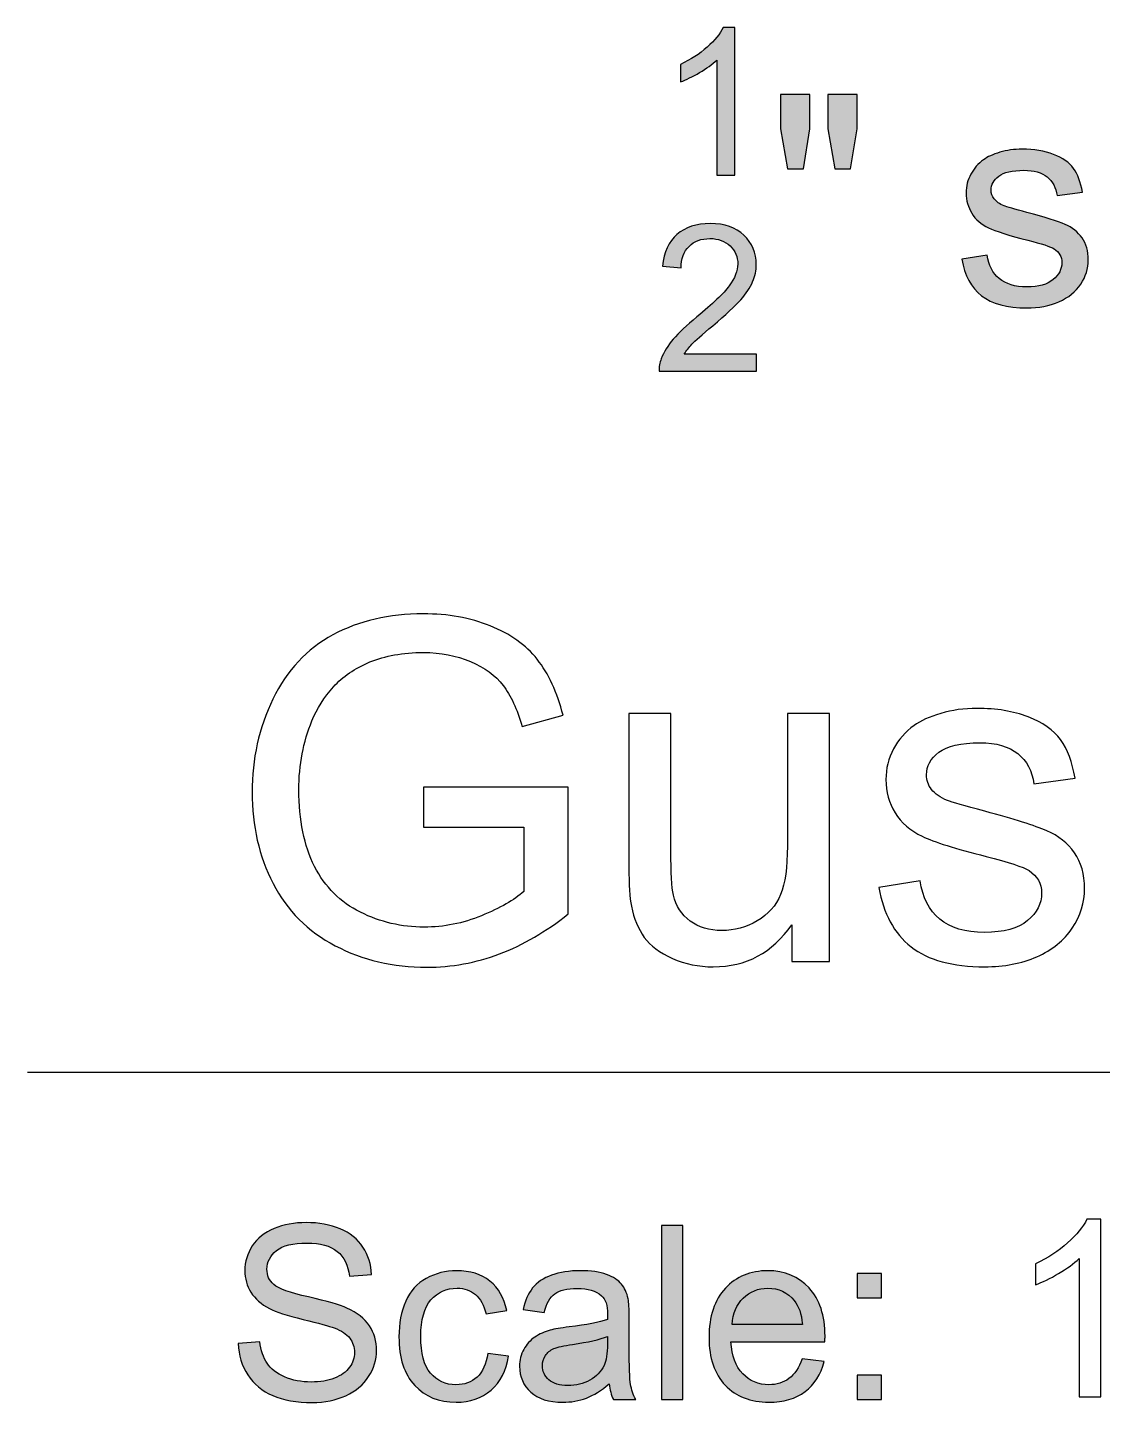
# Model space of a CAD drawing. Extents: x -3.7 to 85.1, y -41.7 to 15.
# Drawn here: x 1.69 to 7.83, y -3.09 to 4.77 of the extents above; entities that cross this region are included whole.
import ezdxf

# ---------------------------------------------------------------- set-up
doc = ezdxf.new("R2010")
doc.units = 0
doc.header["$MEASUREMENT"] = 0
doc.layers.add('LAYER_1', color=7, linetype='CONTINUOUS')

msp = doc.modelspace()

# ---------------------------------------------------------------- hatches: boundary and pattern name
at = {"layer": 'LAYER_1'}
h = msp.add_hatch(color=250, dxfattribs=at)
edge = h.paths.add_edge_path()
edge.add_spline(control_points=[(5.7329, 3.922), (5.7329, 3.922), (5.6296, 3.922), (5.6296, 3.922), (5.6296, 3.922), (5.6296, 4.5795), (5.6296, 4.5795), (5.6048, 4.5556), (5.5721, 4.532), (5.5318, 4.5083), (5.4916, 4.4847), (5.4552, 4.4669), (5.4231, 4.4551), (5.4231, 4.4551), (5.4231, 4.5549), (5.4231, 4.5549), (5.4808, 4.5819), (5.5313, 4.6147), (5.5745, 4.6535), (5.6177, 4.6919), (5.6484, 4.7293), (5.6664, 4.7657), (5.6664, 4.7657), (5.7329, 4.7657), (5.7329, 4.7657), (5.7329, 4.7657), (5.7329, 3.922), (5.7329, 3.922)], knot_values=[0, 0, 0, 0, 0.111111, 0.111111, 0.111111, 0.222222, 0.222222, 0.222222, 0.333333, 0.333333, 0.333333, 0.444444, 0.444444, 0.444444, 0.555556, 0.555556, 0.555556, 0.666667, 0.666667, 0.666667, 0.777778, 0.777778, 0.777778, 0.888889, 0.888889, 0.888889, 1, 1, 1, 1], degree=3, periodic=1)
h = msp.add_hatch(color=250, dxfattribs=at)
edge = h.paths.add_edge_path()
edge.add_spline(control_points=[(6.0344, 3.9581), (6.0344, 3.9581), (5.9936, 4.1861), (5.9936, 4.1861), (5.9936, 4.1861), (5.9936, 4.3822), (5.9936, 4.3822), (5.9936, 4.3822), (6.1612, 4.3822), (6.1612, 4.3822), (6.1612, 4.3822), (6.1612, 4.1861), (6.1612, 4.1861), (6.1612, 4.1861), (6.1243, 3.9581), (6.1243, 3.9581), (6.1243, 3.9581), (6.0344, 3.9581), (6.0344, 3.9581)], knot_values=[0, 0, 0, 0, 0.166667, 0.166667, 0.166667, 0.333333, 0.333333, 0.333333, 0.5, 0.5, 0.5, 0.666667, 0.666667, 0.666667, 0.833333, 0.833333, 0.833333, 1, 1, 1, 1], degree=3, periodic=1)
h = msp.add_hatch(color=250, dxfattribs=at)
edge = h.paths.add_edge_path()
edge.add_spline(control_points=[(6.305, 3.9581), (6.305, 3.9581), (6.2651, 4.1861), (6.2651, 4.1861), (6.2651, 4.1861), (6.2651, 4.3822), (6.2651, 4.3822), (6.2651, 4.3822), (6.4327, 4.3822), (6.4327, 4.3822), (6.4327, 4.3822), (6.4327, 4.1861), (6.4327, 4.1861), (6.4327, 4.1861), (6.3933, 3.9581), (6.3933, 3.9581), (6.3933, 3.9581), (6.305, 3.9581), (6.305, 3.9581)], knot_values=[0, 0, 0, 0, 0.166667, 0.166667, 0.166667, 0.333333, 0.333333, 0.333333, 0.5, 0.5, 0.5, 0.666667, 0.666667, 0.666667, 0.833333, 0.833333, 0.833333, 1, 1, 1, 1], degree=3, periodic=1)
h = msp.add_hatch(color=250, dxfattribs=at)
edge = h.paths.add_edge_path()
edge.add_spline(control_points=[(7.0292, 3.4419), (7.0292, 3.4419), (7.175, 3.4653), (7.175, 3.4653), (7.1832, 3.407), (7.2061, 3.3622), (7.2435, 3.331), (7.281, 3.2999), (7.3335, 3.2842), (7.4005, 3.2842), (7.4684, 3.2842), (7.5187, 3.2979), (7.5516, 3.3256), (7.5844, 3.353), (7.6008, 3.3854), (7.6008, 3.4226), (7.6008, 3.4558), (7.5861, 3.4821), (7.5567, 3.5011), (7.536, 3.5142), (7.4858, 3.5307), (7.4059, 3.5511), (7.298, 3.5782), (7.2234, 3.6016), (7.1815, 3.6215), (7.1398, 3.6416), (7.1083, 3.669), (7.0867, 3.7042), (7.0653, 3.7392), (7.0544, 3.7779), (7.0544, 3.8204), (7.0544, 3.8593), (7.0633, 3.895), (7.0809, 3.9279), (7.0987, 3.961), (7.1228, 3.9884), (7.1533, 4.0102), (7.1762, 4.0269), (7.2075, 4.0412), (7.2469, 4.0529), (7.2865, 4.0646), (7.3287, 4.0704), (7.3739, 4.0704), (7.4422, 4.0704), (7.5019, 4.0607), (7.5533, 4.0409), (7.605, 4.0213), (7.643, 3.9945), (7.6676, 3.961), (7.6919, 3.9272), (7.709, 3.8822), (7.7182, 3.8258), (7.7182, 3.8258), (7.5741, 3.8056), (7.5741, 3.8056), (7.5676, 3.8509), (7.5486, 3.8864), (7.5173, 3.9118), (7.486, 3.9373), (7.4419, 3.9498), (7.3846, 3.9498), (7.3173, 3.9498), (7.269, 3.9386), (7.2401, 3.9162), (7.2114, 3.8939), (7.1968, 3.8676), (7.1968, 3.8378), (7.1968, 3.8187), (7.2027, 3.8015), (7.2147, 3.7861), (7.2267, 3.7704), (7.2455, 3.7573), (7.2712, 3.747), (7.286, 3.7413), (7.329, 3.7288), (7.4011, 3.7093), (7.505, 3.6816), (7.5776, 3.6587), (7.619, 3.641), (7.6604, 3.6235), (7.6927, 3.5975), (7.7162, 3.5639), (7.7399, 3.5302), (7.7517, 3.4882), (7.7517, 3.4379), (7.7517, 3.389), (7.7375, 3.343), (7.7087, 3.2996), (7.6799, 3.2564), (7.6386, 3.2228), (7.5846, 3.1991), (7.5304, 3.1753), (7.4693, 3.1636), (7.4011, 3.1636), (7.2882, 3.1636), (7.2019, 3.187), (7.1427, 3.2337), (7.0834, 3.2807), (7.0457, 3.3499), (7.0292, 3.4419)], knot_values=[0, 0, 0, 0, 0.030303, 0.030303, 0.030303, 0.060606, 0.060606, 0.060606, 0.090909, 0.090909, 0.090909, 0.121212, 0.121212, 0.121212, 0.151515, 0.151515, 0.151515, 0.181818, 0.181818, 0.181818, 0.212121, 0.212121, 0.212121, 0.242424, 0.242424, 0.242424, 0.272727, 0.272727, 0.272727, 0.30303, 0.30303, 0.30303, 0.333333, 0.333333, 0.333333, 0.363636, 0.363636, 0.363636, 0.393939, 0.393939, 0.393939, 0.424242, 0.424242, 0.424242, 0.454545, 0.454545, 0.454545, 0.484848, 0.484848, 0.484848, 0.515152, 0.515152, 0.515152, 0.545455, 0.545455, 0.545455, 0.575758, 0.575758, 0.575758, 0.606061, 0.606061, 0.606061, 0.636364, 0.636364, 0.636364, 0.666667, 0.666667, 0.666667, 0.69697, 0.69697, 0.69697, 0.727273, 0.727273, 0.727273, 0.757576, 0.757576, 0.757576, 0.787879, 0.787879, 0.787879, 0.818182, 0.818182, 0.818182, 0.848485, 0.848485, 0.848485, 0.878788, 0.878788, 0.878788, 0.909091, 0.909091, 0.909091, 0.939394, 0.939394, 0.939394, 0.969697, 0.969697, 0.969697, 1, 1, 1, 1], degree=3, periodic=1)
h = msp.add_hatch(color=250, dxfattribs=at)
edge = h.paths.add_edge_path()
edge.add_spline(control_points=[(5.8566, 2.9006), (5.8566, 2.9006), (5.8566, 2.8021), (5.8566, 2.8021), (5.8566, 2.8021), (5.3004, 2.8021), (5.3004, 2.8021), (5.2996, 2.8269), (5.3038, 2.8507), (5.3125, 2.8738), (5.3268, 2.9116), (5.3497, 2.949), (5.3812, 2.9855), (5.4127, 3.0221), (5.4576, 3.0643), (5.5162, 3.1122), (5.6071, 3.1872), (5.6689, 3.2464), (5.7012, 3.2902), (5.7336, 3.3339), (5.7499, 3.3755), (5.7499, 3.4146), (5.7499, 3.4555), (5.7352, 3.4899), (5.7058, 3.5181), (5.6765, 3.546), (5.6381, 3.5601), (5.591, 3.5601), (5.5412, 3.5601), (5.5013, 3.5452), (5.4713, 3.5155), (5.4415, 3.4859), (5.4264, 3.4449), (5.426, 3.3922), (5.426, 3.3922), (5.3204, 3.4029), (5.3204, 3.4029), (5.3276, 3.4819), (5.355, 3.5421), (5.4023, 3.5835), (5.4499, 3.625), (5.5134, 3.6458), (5.5934, 3.6458), (5.6739, 3.6458), (5.7379, 3.6235), (5.7849, 3.5787), (5.8319, 3.5338), (5.8555, 3.4783), (5.8555, 3.4122), (5.8555, 3.3786), (5.8486, 3.3456), (5.8347, 3.3131), (5.821, 3.2804), (5.7982, 3.2462), (5.7663, 3.2102), (5.7342, 3.1744), (5.6812, 3.1249), (5.6073, 3.0624), (5.5453, 3.0104), (5.5053, 2.9751), (5.4878, 2.9565), (5.4701, 2.9379), (5.4557, 2.9194), (5.4442, 2.9006), (5.4442, 2.9006), (5.8566, 2.9006), (5.8566, 2.9006)], knot_values=[0, 0, 0, 0, 0.045455, 0.045455, 0.045455, 0.090909, 0.090909, 0.090909, 0.136364, 0.136364, 0.136364, 0.181818, 0.181818, 0.181818, 0.227273, 0.227273, 0.227273, 0.272727, 0.272727, 0.272727, 0.318182, 0.318182, 0.318182, 0.363636, 0.363636, 0.363636, 0.409091, 0.409091, 0.409091, 0.454545, 0.454545, 0.454545, 0.5, 0.5, 0.5, 0.545455, 0.545455, 0.545455, 0.590909, 0.590909, 0.590909, 0.636364, 0.636364, 0.636364, 0.681818, 0.681818, 0.681818, 0.727273, 0.727273, 0.727273, 0.772727, 0.772727, 0.772727, 0.818182, 0.818182, 0.818182, 0.863636, 0.863636, 0.863636, 0.909091, 0.909091, 0.909091, 0.954545, 0.954545, 0.954545, 1, 1, 1, 1], degree=3, periodic=1)
h = msp.add_hatch(color=250, dxfattribs=at)
edge = h.paths.add_edge_path()
edge.add_spline(control_points=[(2.8963, -2.7526), (2.8963, -2.7526), (3.0199, -2.7416), (3.0199, -2.7416), (3.0257, -2.7916), (3.0393, -2.8325), (3.0609, -2.8647), (3.0824, -2.8966), (3.1158, -2.9225), (3.1609, -2.9425), (3.2061, -2.9622), (3.257, -2.972), (3.3134, -2.972), (3.3636, -2.972), (3.4079, -2.9647), (3.4463, -2.9496), (3.4847, -2.9346), (3.5132, -2.914), (3.5319, -2.8878), (3.5507, -2.8617), (3.5602, -2.8332), (3.5602, -2.8026), (3.5602, -2.7716), (3.5512, -2.7445), (3.5331, -2.7211), (3.515, -2.698), (3.4852, -2.6786), (3.4436, -2.6626), (3.4169, -2.6524), (3.3579, -2.6362), (3.2664, -2.6143), (3.175, -2.5922), (3.1111, -2.5716), (3.0745, -2.5522), (3.0271, -2.5272), (2.9919, -2.4962), (2.9688, -2.4594), (2.9454, -2.4225), (2.9338, -2.3811), (2.9338, -2.3356), (2.9338, -2.2851), (2.9482, -2.2381), (2.9766, -2.1945), (3.0051, -2.1508), (3.0465, -2.1177), (3.1014, -2.095), (3.1561, -2.0723), (3.2169, -2.061), (3.2838, -2.061), (3.3574, -2.061), (3.4224, -2.0728), (3.4787, -2.0967), (3.535, -2.1202), (3.5782, -2.1552), (3.6085, -2.2015), (3.6389, -2.2476), (3.6551, -2.2999), (3.6574, -2.3582), (3.6574, -2.3582), (3.531, -2.368), (3.531, -2.368), (3.5243, -2.3052), (3.5014, -2.2578), (3.4623, -2.2258), (3.4232, -2.1936), (3.3653, -2.1777), (3.2889, -2.1777), (3.2093, -2.1777), (3.1512, -2.1922), (3.1148, -2.2214), (3.0785, -2.2506), (3.0602, -2.2857), (3.0602, -2.327), (3.0602, -2.3626), (3.0731, -2.392), (3.0988, -2.4151), (3.1243, -2.438), (3.1903, -2.4619), (3.2972, -2.4859), (3.4042, -2.5103), (3.4776, -2.5314), (3.5174, -2.5494), (3.575, -2.576), (3.6178, -2.6096), (3.6453, -2.6505), (3.6729, -2.6913), (3.6865, -2.7383), (3.6865, -2.7916), (3.6865, -2.8445), (3.6716, -2.894), (3.6412, -2.9408), (3.6109, -2.9876), (3.5676, -3.024), (3.5108, -3.0499), (3.4541, -3.0757), (3.3905, -3.0888), (3.3195, -3.0888), (3.2296, -3.0888), (3.1544, -3.0755), (3.0938, -3.0494), (3.0329, -3.0232), (2.9855, -2.9839), (2.951, -2.9311), (2.9162, -2.8785), (2.8982, -2.8191), (2.8963, -2.7526)], knot_values=[0, 0, 0, 0, 0.028571, 0.028571, 0.028571, 0.057143, 0.057143, 0.057143, 0.085714, 0.085714, 0.085714, 0.114286, 0.114286, 0.114286, 0.142857, 0.142857, 0.142857, 0.171429, 0.171429, 0.171429, 0.2, 0.2, 0.2, 0.228571, 0.228571, 0.228571, 0.257143, 0.257143, 0.257143, 0.285714, 0.285714, 0.285714, 0.314286, 0.314286, 0.314286, 0.342857, 0.342857, 0.342857, 0.371429, 0.371429, 0.371429, 0.4, 0.4, 0.4, 0.428571, 0.428571, 0.428571, 0.457143, 0.457143, 0.457143, 0.485714, 0.485714, 0.485714, 0.514286, 0.514286, 0.514286, 0.542857, 0.542857, 0.542857, 0.571429, 0.571429, 0.571429, 0.6, 0.6, 0.6, 0.628571, 0.628571, 0.628571, 0.657143, 0.657143, 0.657143, 0.685714, 0.685714, 0.685714, 0.714286, 0.714286, 0.714286, 0.742857, 0.742857, 0.742857, 0.771429, 0.771429, 0.771429, 0.8, 0.8, 0.8, 0.828571, 0.828571, 0.828571, 0.857143, 0.857143, 0.857143, 0.885714, 0.885714, 0.885714, 0.914286, 0.914286, 0.914286, 0.942857, 0.942857, 0.942857, 0.971429, 0.971429, 0.971429, 1, 1, 1, 1], degree=3, periodic=1)
h = msp.add_hatch(color=250, dxfattribs=at)
edge = h.paths.add_edge_path()
edge.add_spline(control_points=[(5.3145, -3.0721), (5.3145, -3.0721), (5.3145, -2.0777), (5.3145, -2.0777), (5.3145, -2.0777), (5.4367, -2.0777), (5.4367, -2.0777), (5.4367, -2.0777), (5.4367, -3.0721), (5.4367, -3.0721), (5.4367, -3.0721), (5.3145, -3.0721), (5.3145, -3.0721)], knot_values=[0, 0, 0, 0, 0.25, 0.25, 0.25, 0.5, 0.5, 0.5, 0.75, 0.75, 0.75, 1, 1, 1, 1], degree=3, periodic=1)
h = msp.add_hatch(color=250, dxfattribs=at)
edge = h.paths.add_edge_path()
edge.add_spline(control_points=[(4.3213, -2.8082), (4.3213, -2.8082), (4.4407, -2.8248), (4.4407, -2.8248), (4.4276, -2.9071), (4.3942, -2.9711), (4.3403, -3.0177), (4.2863, -3.0642), (4.2199, -3.0874), (4.1414, -3.0874), (4.043, -3.0874), (3.9639, -3.0551), (3.9041, -2.9908), (3.8442, -2.9265), (3.8144, -2.8343), (3.8144, -2.7145), (3.8144, -2.6367), (3.8273, -2.5688), (3.853, -2.5105), (3.8787, -2.4524), (3.9178, -2.4087), (3.9706, -2.3797), (4.0231, -2.3505), (4.0803, -2.336), (4.1423, -2.336), (4.2204, -2.336), (4.2845, -2.3557), (4.334, -2.3953), (4.3838, -2.4348), (4.4157, -2.4911), (4.4296, -2.5638), (4.4296, -2.5638), (4.3116, -2.5818), (4.3116, -2.5818), (4.3002, -2.5334), (4.2803, -2.4971), (4.2513, -2.4725), (4.2227, -2.4482), (4.1879, -2.436), (4.1472, -2.436), (4.0856, -2.436), (4.0356, -2.458), (3.997, -2.502), (3.9585, -2.5462), (3.9393, -2.6156), (3.9393, -2.711), (3.9393, -2.8077), (3.9579, -2.8779), (3.9949, -2.9216), (4.0322, -2.9654), (4.0805, -2.9874), (4.14, -2.9874), (4.1882, -2.9874), (4.2282, -2.9728), (4.2602, -2.9434), (4.2923, -2.9143), (4.3127, -2.8691), (4.3213, -2.8082)], knot_values=[0, 0, 0, 0, 0.052632, 0.052632, 0.052632, 0.105263, 0.105263, 0.105263, 0.157895, 0.157895, 0.157895, 0.210526, 0.210526, 0.210526, 0.263158, 0.263158, 0.263158, 0.315789, 0.315789, 0.315789, 0.368421, 0.368421, 0.368421, 0.421053, 0.421053, 0.421053, 0.473684, 0.473684, 0.473684, 0.526316, 0.526316, 0.526316, 0.578947, 0.578947, 0.578947, 0.631579, 0.631579, 0.631579, 0.684211, 0.684211, 0.684211, 0.736842, 0.736842, 0.736842, 0.789474, 0.789474, 0.789474, 0.842105, 0.842105, 0.842105, 0.894737, 0.894737, 0.894737, 0.947368, 0.947368, 0.947368, 1, 1, 1, 1], degree=3, periodic=1)
h = msp.add_hatch(color=250, dxfattribs=at)
edge = h.paths.add_edge_path()
edge.add_spline(control_points=[(5.0157, -2.9818), (4.9703, -3.0205), (4.9266, -3.0476), (4.8847, -3.0635), (4.8428, -3.0795), (4.7979, -3.0874), (4.7498, -3.0874), (4.6706, -3.0874), (4.6097, -3.0682), (4.5671, -3.0294), (4.5245, -2.9911), (4.5032, -2.9418), (4.5032, -2.8818), (4.5032, -2.8466), (4.5113, -2.8145), (4.5273, -2.7853), (4.5435, -2.7561), (4.5646, -2.7329), (4.5905, -2.7154), (4.6167, -2.6978), (4.6458, -2.6843), (4.6784, -2.6753), (4.7025, -2.6691), (4.7389, -2.6631), (4.7873, -2.6571), (4.8859, -2.6454), (4.9588, -2.6314), (5.0053, -2.6151), (5.0058, -2.5985), (5.006, -2.5878), (5.006, -2.5834), (5.006, -2.5339), (4.9944, -2.4989), (4.9713, -2.4786), (4.9401, -2.4511), (4.8935, -2.4374), (4.8319, -2.4374), (4.7743, -2.4374), (4.7317, -2.4476), (4.7044, -2.4677), (4.6768, -2.4879), (4.6567, -2.5235), (4.6435, -2.5749), (4.6435, -2.5749), (4.5241, -2.5582), (4.5241, -2.5582), (4.535, -2.5071), (4.5528, -2.4656), (4.5778, -2.4342), (4.6027, -2.4027), (4.6388, -2.3786), (4.6861, -2.3615), (4.733, -2.3445), (4.7879, -2.336), (4.85, -2.336), (4.9116, -2.336), (4.9618, -2.3431), (5.0004, -2.3577), (5.0389, -2.3723), (5.0673, -2.3904), (5.0854, -2.4123), (5.1035, -2.4344), (5.1161, -2.4622), (5.1236, -2.4957), (5.1275, -2.5165), (5.1296, -2.554), (5.1296, -2.608), (5.1296, -2.608), (5.1296, -2.77), (5.1296, -2.77), (5.1296, -2.8832), (5.1322, -2.9547), (5.1373, -2.9851), (5.1421, -3.0154), (5.1522, -3.0443), (5.1671, -3.0721), (5.1671, -3.0721), (5.0393, -3.0721), (5.0393, -3.0721), (5.027, -3.0464), (5.0192, -3.0163), (5.0157, -2.9818)], knot_values=[0, 0, 0, 0, 0.037037, 0.037037, 0.037037, 0.074074, 0.074074, 0.074074, 0.111111, 0.111111, 0.111111, 0.148148, 0.148148, 0.148148, 0.185185, 0.185185, 0.185185, 0.222222, 0.222222, 0.222222, 0.259259, 0.259259, 0.259259, 0.296296, 0.296296, 0.296296, 0.333333, 0.333333, 0.333333, 0.37037, 0.37037, 0.37037, 0.407407, 0.407407, 0.407407, 0.444444, 0.444444, 0.444444, 0.481481, 0.481481, 0.481481, 0.518519, 0.518519, 0.518519, 0.555556, 0.555556, 0.555556, 0.592593, 0.592593, 0.592593, 0.62963, 0.62963, 0.62963, 0.666667, 0.666667, 0.666667, 0.703704, 0.703704, 0.703704, 0.740741, 0.740741, 0.740741, 0.777778, 0.777778, 0.777778, 0.814815, 0.814815, 0.814815, 0.851852, 0.851852, 0.851852, 0.888889, 0.888889, 0.888889, 0.925926, 0.925926, 0.925926, 0.962963, 0.962963, 0.962963, 1, 1, 1, 1], degree=3, periodic=1)
h = msp.add_hatch(color=250, dxfattribs=at)
edge = h.paths.add_edge_path()
edge.add_spline(control_points=[(6.1176, -2.8388), (6.1176, -2.8388), (6.2439, -2.8554), (6.2439, -2.8554), (6.2242, -2.9288), (6.1874, -2.986), (6.1338, -3.0265), (6.0801, -3.067), (6.0116, -3.0874), (5.9279, -3.0874), (5.8229, -3.0874), (5.7396, -3.0549), (5.678, -2.9902), (5.6164, -2.9256), (5.5856, -2.8346), (5.5856, -2.7177), (5.5856, -2.5968), (5.6166, -2.5029), (5.6789, -2.4362), (5.7412, -2.3693), (5.8219, -2.336), (5.9213, -2.336), (6.0173, -2.336), (6.0958, -2.3686), (6.1567, -2.4342), (6.2175, -2.4997), (6.2481, -2.5918), (6.2481, -2.7105), (6.2481, -2.7177), (6.2479, -2.7285), (6.2474, -2.7429), (6.2474, -2.7429), (5.7106, -2.7429), (5.7106, -2.7429), (5.7152, -2.8219), (5.7375, -2.8825), (5.7777, -2.9244), (5.8178, -2.9663), (5.868, -2.9874), (5.9279, -2.9874), (5.9727, -2.9874), (6.0108, -2.9756), (6.0423, -2.952), (6.0741, -2.9283), (6.099, -2.8906), (6.1176, -2.8388)], knot_values=[0, 0, 0, 0, 0.066667, 0.066667, 0.066667, 0.133333, 0.133333, 0.133333, 0.2, 0.2, 0.2, 0.266667, 0.266667, 0.266667, 0.333333, 0.333333, 0.333333, 0.4, 0.4, 0.4, 0.466667, 0.466667, 0.466667, 0.533333, 0.533333, 0.533333, 0.6, 0.6, 0.6, 0.666667, 0.666667, 0.666667, 0.733333, 0.733333, 0.733333, 0.8, 0.8, 0.8, 0.866667, 0.866667, 0.866667, 0.933333, 0.933333, 0.933333, 1, 1, 1, 1], degree=3, periodic=1)
h = msp.add_hatch(color=250, dxfattribs=at)
edge = h.paths.add_edge_path()
edge.add_spline(control_points=[(6.4317, -2.4902), (6.4317, -2.4902), (6.4317, -2.3513), (6.4317, -2.3513), (6.4317, -2.3513), (6.5705, -2.3513), (6.5705, -2.3513), (6.5705, -2.3513), (6.5705, -2.4902), (6.5705, -2.4902), (6.5705, -2.4902), (6.4317, -2.4902), (6.4317, -2.4902)], knot_values=[0, 0, 0, 0, 0.25, 0.25, 0.25, 0.5, 0.5, 0.5, 0.75, 0.75, 0.75, 1, 1, 1, 1], degree=3, periodic=1)
h = msp.add_hatch(color=250, dxfattribs=at)
edge = h.paths.add_edge_path()
edge.add_spline(control_points=[(5.7176, -2.6429), (5.7176, -2.6429), (6.1189, -2.6429), (6.1189, -2.6429), (6.1136, -2.5823), (6.0981, -2.5369), (6.0728, -2.5066), (6.0342, -2.4596), (5.9838, -2.436), (5.9219, -2.436), (5.8659, -2.436), (5.8189, -2.4548), (5.7807, -2.4922), (5.7427, -2.5297), (5.7218, -2.58), (5.7176, -2.6429)], knot_values=[0, 0, 0, 0, 0.2, 0.2, 0.2, 0.4, 0.4, 0.4, 0.6, 0.6, 0.6, 0.8, 0.8, 0.8, 1, 1, 1, 1], degree=3, periodic=1)
h = msp.add_hatch(color=250, dxfattribs=at)
edge = h.paths.add_edge_path()
edge.add_spline(control_points=[(5.006, -2.711), (4.9616, -2.7291), (4.8949, -2.7443), (4.806, -2.7568), (4.7556, -2.764), (4.7199, -2.7721), (4.699, -2.7811), (4.6782, -2.7901), (4.6622, -2.8034), (4.6509, -2.8205), (4.6396, -2.8379), (4.6338, -2.857), (4.6338, -2.8783), (4.6338, -2.9105), (4.6461, -2.9376), (4.6708, -2.9591), (4.6956, -2.9806), (4.7317, -2.9915), (4.7791, -2.9915), (4.8262, -2.9915), (4.8681, -2.9813), (4.9048, -2.9607), (4.9414, -2.9403), (4.9685, -2.9123), (4.9856, -2.8769), (4.9988, -2.8494), (5.0053, -2.8089), (5.0053, -2.7554), (5.0053, -2.7554), (5.006, -2.711), (5.006, -2.711)], knot_values=[0, 0, 0, 0, 0.1, 0.1, 0.1, 0.2, 0.2, 0.2, 0.3, 0.3, 0.3, 0.4, 0.4, 0.4, 0.5, 0.5, 0.5, 0.6, 0.6, 0.6, 0.7, 0.7, 0.7, 0.8, 0.8, 0.8, 0.9, 0.9, 0.9, 1, 1, 1, 1], degree=3, periodic=1)
h = msp.add_hatch(color=250, dxfattribs=at)
edge = h.paths.add_edge_path()
edge.add_spline(control_points=[(6.4317, -3.0721), (6.4317, -3.0721), (6.4317, -2.9332), (6.4317, -2.9332), (6.4317, -2.9332), (6.5705, -2.9332), (6.5705, -2.9332), (6.5705, -2.9332), (6.5705, -3.0721), (6.5705, -3.0721), (6.5705, -3.0721), (6.4317, -3.0721), (6.4317, -3.0721)], knot_values=[0, 0, 0, 0, 0.25, 0.25, 0.25, 0.5, 0.5, 0.5, 0.75, 0.75, 0.75, 1, 1, 1, 1], degree=3, periodic=1)

# ---------------------------------------------------------------- linework, layer by layer
at = {"layer": 'LAYER_1', "color": 250}
for points, knots in [([(5.7329, 3.922), (5.7329, 3.922), (5.6296, 3.922), (5.6296, 3.922), (5.6296, 3.922), (5.6296, 4.5795), (5.6296, 4.5795), (5.6048, 4.5556), (5.5721, 4.532), (5.5318, 4.5083), (5.4916, 4.4847), (5.4552, 4.4669), (5.4231, 4.4551), (5.4231, 4.4551), (5.4231, 4.5549), (5.4231, 4.5549), (5.4808, 4.5819), (5.5313, 4.6147), (5.5745, 4.6535), (5.6177, 4.6919), (5.6484, 4.7293), (5.6664, 4.7657), (5.6664, 4.7657), (5.7329, 4.7657), (5.7329, 4.7657), (5.7329, 4.7657), (5.7329, 3.922), (5.7329, 3.922)], [0, 0, 0, 0, 0.111111, 0.111111, 0.111111, 0.222222, 0.222222, 0.222222, 0.333333, 0.333333, 0.333333, 0.444444, 0.444444, 0.444444, 0.555556, 0.555556, 0.555556, 0.666667, 0.666667, 0.666667, 0.777778, 0.777778, 0.777778, 0.888889, 0.888889, 0.888889, 1, 1, 1, 1]), ([(6.0344, 3.9581), (6.0344, 3.9581), (5.9936, 4.1861), (5.9936, 4.1861), (5.9936, 4.1861), (5.9936, 4.3822), (5.9936, 4.3822), (5.9936, 4.3822), (6.1612, 4.3822), (6.1612, 4.3822), (6.1612, 4.3822), (6.1612, 4.1861), (6.1612, 4.1861), (6.1612, 4.1861), (6.1243, 3.9581), (6.1243, 3.9581), (6.1243, 3.9581), (6.0344, 3.9581), (6.0344, 3.9581)], [0, 0, 0, 0, 0.166667, 0.166667, 0.166667, 0.333333, 0.333333, 0.333333, 0.5, 0.5, 0.5, 0.666667, 0.666667, 0.666667, 0.833333, 0.833333, 0.833333, 1, 1, 1, 1]), ([(6.305, 3.9581), (6.305, 3.9581), (6.2651, 4.1861), (6.2651, 4.1861), (6.2651, 4.1861), (6.2651, 4.3822), (6.2651, 4.3822), (6.2651, 4.3822), (6.4327, 4.3822), (6.4327, 4.3822), (6.4327, 4.3822), (6.4327, 4.1861), (6.4327, 4.1861), (6.4327, 4.1861), (6.3933, 3.9581), (6.3933, 3.9581), (6.3933, 3.9581), (6.305, 3.9581), (6.305, 3.9581)], [0, 0, 0, 0, 0.166667, 0.166667, 0.166667, 0.333333, 0.333333, 0.333333, 0.5, 0.5, 0.5, 0.666667, 0.666667, 0.666667, 0.833333, 0.833333, 0.833333, 1, 1, 1, 1]), ([(7.0292, 3.4419), (7.0292, 3.4419), (7.175, 3.4653), (7.175, 3.4653), (7.1832, 3.407), (7.2061, 3.3622), (7.2435, 3.331), (7.281, 3.2999), (7.3335, 3.2842), (7.4005, 3.2842), (7.4684, 3.2842), (7.5187, 3.2979), (7.5516, 3.3256), (7.5844, 3.353), (7.6008, 3.3854), (7.6008, 3.4226), (7.6008, 3.4558), (7.5861, 3.4821), (7.5567, 3.5011), (7.536, 3.5142), (7.4858, 3.5307), (7.4059, 3.5511), (7.298, 3.5782), (7.2234, 3.6016), (7.1815, 3.6215), (7.1398, 3.6416), (7.1083, 3.669), (7.0867, 3.7042), (7.0653, 3.7392), (7.0544, 3.7779), (7.0544, 3.8204), (7.0544, 3.8593), (7.0633, 3.895), (7.0809, 3.9279), (7.0987, 3.961), (7.1228, 3.9884), (7.1533, 4.0102), (7.1762, 4.0269), (7.2075, 4.0412), (7.2469, 4.0529), (7.2865, 4.0646), (7.3287, 4.0704), (7.3739, 4.0704), (7.4422, 4.0704), (7.5019, 4.0607), (7.5533, 4.0409), (7.605, 4.0213), (7.643, 3.9945), (7.6676, 3.961), (7.6919, 3.9272), (7.709, 3.8822), (7.7182, 3.8258), (7.7182, 3.8258), (7.5741, 3.8056), (7.5741, 3.8056), (7.5676, 3.8509), (7.5486, 3.8864), (7.5173, 3.9118), (7.486, 3.9373), (7.4419, 3.9498), (7.3846, 3.9498), (7.3173, 3.9498), (7.269, 3.9386), (7.2401, 3.9162), (7.2114, 3.8939), (7.1968, 3.8676), (7.1968, 3.8378), (7.1968, 3.8187), (7.2027, 3.8015), (7.2147, 3.7861), (7.2267, 3.7704), (7.2455, 3.7573), (7.2712, 3.747), (7.286, 3.7413), (7.329, 3.7288), (7.4011, 3.7093), (7.505, 3.6816), (7.5776, 3.6587), (7.619, 3.641), (7.6604, 3.6235), (7.6927, 3.5975), (7.7162, 3.5639), (7.7399, 3.5302), (7.7517, 3.4882), (7.7517, 3.4379), (7.7517, 3.389), (7.7375, 3.343), (7.7087, 3.2996), (7.6799, 3.2564), (7.6386, 3.2228), (7.5846, 3.1991), (7.5304, 3.1753), (7.4693, 3.1636), (7.4011, 3.1636), (7.2882, 3.1636), (7.2019, 3.187), (7.1427, 3.2337), (7.0834, 3.2807), (7.0457, 3.3499), (7.0292, 3.4419)], [0, 0, 0, 0, 0.030303, 0.030303, 0.030303, 0.060606, 0.060606, 0.060606, 0.090909, 0.090909, 0.090909, 0.121212, 0.121212, 0.121212, 0.151515, 0.151515, 0.151515, 0.181818, 0.181818, 0.181818, 0.212121, 0.212121, 0.212121, 0.242424, 0.242424, 0.242424, 0.272727, 0.272727, 0.272727, 0.30303, 0.30303, 0.30303, 0.333333, 0.333333, 0.333333, 0.363636, 0.363636, 0.363636, 0.393939, 0.393939, 0.393939, 0.424242, 0.424242, 0.424242, 0.454545, 0.454545, 0.454545, 0.484848, 0.484848, 0.484848, 0.515152, 0.515152, 0.515152, 0.545455, 0.545455, 0.545455, 0.575758, 0.575758, 0.575758, 0.606061, 0.606061, 0.606061, 0.636364, 0.636364, 0.636364, 0.666667, 0.666667, 0.666667, 0.69697, 0.69697, 0.69697, 0.727273, 0.727273, 0.727273, 0.757576, 0.757576, 0.757576, 0.787879, 0.787879, 0.787879, 0.818182, 0.818182, 0.818182, 0.848485, 0.848485, 0.848485, 0.878788, 0.878788, 0.878788, 0.909091, 0.909091, 0.909091, 0.939394, 0.939394, 0.939394, 0.969697, 0.969697, 0.969697, 1, 1, 1, 1]), ([(5.8566, 2.9006), (5.8566, 2.9006), (5.8566, 2.8021), (5.8566, 2.8021), (5.8566, 2.8021), (5.3004, 2.8021), (5.3004, 2.8021), (5.2996, 2.8269), (5.3038, 2.8507), (5.3125, 2.8738), (5.3268, 2.9116), (5.3497, 2.949), (5.3812, 2.9855), (5.4127, 3.0221), (5.4576, 3.0643), (5.5162, 3.1122), (5.6071, 3.1872), (5.6689, 3.2464), (5.7012, 3.2902), (5.7336, 3.3339), (5.7499, 3.3755), (5.7499, 3.4146), (5.7499, 3.4555), (5.7352, 3.4899), (5.7058, 3.5181), (5.6765, 3.546), (5.6381, 3.5601), (5.591, 3.5601), (5.5412, 3.5601), (5.5013, 3.5452), (5.4713, 3.5155), (5.4415, 3.4859), (5.4264, 3.4449), (5.426, 3.3922), (5.426, 3.3922), (5.3204, 3.4029), (5.3204, 3.4029), (5.3276, 3.4819), (5.355, 3.5421), (5.4023, 3.5835), (5.4499, 3.625), (5.5134, 3.6458), (5.5934, 3.6458), (5.6739, 3.6458), (5.7379, 3.6235), (5.7849, 3.5787), (5.8319, 3.5338), (5.8555, 3.4783), (5.8555, 3.4122), (5.8555, 3.3786), (5.8486, 3.3456), (5.8347, 3.3131), (5.821, 3.2804), (5.7982, 3.2462), (5.7663, 3.2102), (5.7342, 3.1744), (5.6812, 3.1249), (5.6073, 3.0624), (5.5453, 3.0104), (5.5053, 2.9751), (5.4878, 2.9565), (5.4701, 2.9379), (5.4557, 2.9194), (5.4442, 2.9006), (5.4442, 2.9006), (5.8566, 2.9006), (5.8566, 2.9006)], [0, 0, 0, 0, 0.045455, 0.045455, 0.045455, 0.090909, 0.090909, 0.090909, 0.136364, 0.136364, 0.136364, 0.181818, 0.181818, 0.181818, 0.227273, 0.227273, 0.227273, 0.272727, 0.272727, 0.272727, 0.318182, 0.318182, 0.318182, 0.363636, 0.363636, 0.363636, 0.409091, 0.409091, 0.409091, 0.454545, 0.454545, 0.454545, 0.5, 0.5, 0.5, 0.545455, 0.545455, 0.545455, 0.590909, 0.590909, 0.590909, 0.636364, 0.636364, 0.636364, 0.681818, 0.681818, 0.681818, 0.727273, 0.727273, 0.727273, 0.772727, 0.772727, 0.772727, 0.818182, 0.818182, 0.818182, 0.863636, 0.863636, 0.863636, 0.909091, 0.909091, 0.909091, 0.954545, 0.954545, 0.954545, 1, 1, 1, 1]), ([(3.9547, 0.1968), (3.9547, 0.1968), (3.9547, 0.426), (3.9547, 0.426), (3.9547, 0.426), (4.7814, 0.426), (4.7814, 0.426), (4.7814, 0.426), (4.7814, -0.2979), (4.7814, -0.2979), (4.6545, -0.3989), (4.5236, -0.4753), (4.3885, -0.5262), (4.2535, -0.5771), (4.1148, -0.6026), (3.9729, -0.6026), (3.781, -0.6026), (3.6068, -0.5617), (3.45, -0.4794), (3.2935, -0.3975), (3.1749, -0.2784), (3.0953, -0.1233), (3.0152, 0.0322), (2.9752, 0.2059), (2.9752, 0.3973), (2.9752, 0.5874), (3.0148, 0.7648), (3.0944, 0.9298), (3.1739, 1.0944), (3.2881, 1.2168), (3.4372, 1.2963), (3.5864, 1.3764), (3.7583, 1.4164), (3.9529, 1.4164), (4.0939, 1.4164), (4.2216, 1.3937), (4.3358, 1.3477), (4.4499, 1.3018), (4.5395, 1.2381), (4.6041, 1.1567), (4.6691, 1.0749), (4.7182, 0.968), (4.7519, 0.8366), (4.7519, 0.8366), (4.5186, 0.773), (4.5186, 0.773), (4.489, 0.8721), (4.4526, 0.9503), (4.4094, 1.0076), (4.3658, 1.0644), (4.3039, 1.1099), (4.223, 1.144), (4.1425, 1.1781), (4.0529, 1.1954), (3.9543, 1.1954), (3.8365, 1.1954), (3.7346, 1.1772), (3.6482, 1.1413), (3.5623, 1.1054), (3.4932, 1.0581), (3.44, 0.999), (3.3872, 0.9403), (3.3463, 0.8757), (3.3172, 0.8057), (3.2676, 0.6843), (3.2426, 0.5533), (3.2426, 0.4119), (3.2426, 0.2373), (3.2726, 0.0913), (3.3322, -0.0265), (3.3922, -0.1438), (3.4795, -0.2311), (3.5937, -0.2879), (3.7083, -0.3448), (3.8297, -0.3734), (3.9584, -0.3734), (4.0702, -0.3734), (4.1794, -0.3516), (4.2858, -0.3084), (4.3922, -0.2647), (4.4727, -0.2188), (4.5277, -0.1692), (4.5277, -0.1692), (4.5277, 0.1968), (4.5277, 0.1968), (4.5277, 0.1968), (3.9547, 0.1968), (3.9547, 0.1968)], [0, 0, 0, 0, 0.034483, 0.034483, 0.034483, 0.068966, 0.068966, 0.068966, 0.103448, 0.103448, 0.103448, 0.137931, 0.137931, 0.137931, 0.172414, 0.172414, 0.172414, 0.206897, 0.206897, 0.206897, 0.241379, 0.241379, 0.241379, 0.275862, 0.275862, 0.275862, 0.310345, 0.310345, 0.310345, 0.344828, 0.344828, 0.344828, 0.37931, 0.37931, 0.37931, 0.413793, 0.413793, 0.413793, 0.448276, 0.448276, 0.448276, 0.482759, 0.482759, 0.482759, 0.517241, 0.517241, 0.517241, 0.551724, 0.551724, 0.551724, 0.586207, 0.586207, 0.586207, 0.62069, 0.62069, 0.62069, 0.655172, 0.655172, 0.655172, 0.689655, 0.689655, 0.689655, 0.724138, 0.724138, 0.724138, 0.758621, 0.758621, 0.758621, 0.793103, 0.793103, 0.793103, 0.827586, 0.827586, 0.827586, 0.862069, 0.862069, 0.862069, 0.896552, 0.896552, 0.896552, 0.931034, 0.931034, 0.931034, 0.965517, 0.965517, 0.965517, 1, 1, 1, 1]), ([(6.5549, -0.147), (6.5549, -0.147), (6.7922, -0.1088), (6.7922, -0.1088), (6.8054, -0.2038), (6.8427, -0.2766), (6.9036, -0.3275), (6.9646, -0.378), (7.0501, -0.4034), (7.1592, -0.4034), (7.2697, -0.4034), (7.3515, -0.3811), (7.4052, -0.3361), (7.4584, -0.2916), (7.4852, -0.2388), (7.4852, -0.1783), (7.4852, -0.1242), (7.4611, -0.0815), (7.4134, -0.0506), (7.3797, -0.0292), (7.2979, -0.0024), (7.1678, 0.0308), (6.9923, 0.0749), (6.8709, 0.1131), (6.8027, 0.1454), (6.7349, 0.1782), (6.6835, 0.2227), (6.6485, 0.28), (6.6135, 0.3369), (6.5958, 0.4001), (6.5958, 0.4692), (6.5958, 0.5324), (6.6103, 0.5906), (6.639, 0.6443), (6.6681, 0.6979), (6.7072, 0.7425), (6.7568, 0.778), (6.794, 0.8052), (6.845, 0.8284), (6.9091, 0.8475), (6.9737, 0.8666), (7.0423, 0.8762), (7.116, 0.8762), (7.2269, 0.8762), (7.3243, 0.8603), (7.4079, 0.828), (7.4921, 0.7961), (7.5539, 0.7525), (7.5939, 0.6979), (7.6335, 0.6429), (7.6612, 0.5697), (7.6762, 0.4778), (7.6762, 0.4778), (7.4416, 0.4451), (7.4416, 0.4451), (7.4311, 0.5188), (7.4002, 0.5765), (7.3493, 0.6179), (7.2983, 0.6593), (7.2265, 0.6797), (7.1333, 0.6797), (7.0237, 0.6797), (6.945, 0.6615), (6.8982, 0.6252), (6.8513, 0.5888), (6.8277, 0.546), (6.8277, 0.4974), (6.8277, 0.4665), (6.8372, 0.4383), (6.8568, 0.4133), (6.8764, 0.3878), (6.9068, 0.3664), (6.9486, 0.3496), (6.9728, 0.3405), (7.0428, 0.32), (7.1601, 0.2882), (7.3293, 0.2432), (7.4475, 0.2059), (7.5148, 0.1773), (7.5821, 0.1486), (7.6348, 0.1063), (7.673, 0.0518), (7.7117, -0.0033), (7.7308, -0.0715), (7.7308, -0.1533), (7.7308, -0.2329), (7.7076, -0.3079), (7.6608, -0.3784), (7.6139, -0.4489), (7.5466, -0.5035), (7.4589, -0.5421), (7.3706, -0.5808), (7.2711, -0.5999), (7.1601, -0.5999), (6.9764, -0.5999), (6.8359, -0.5617), (6.7395, -0.4857), (6.6431, -0.4093), (6.5817, -0.2966), (6.5549, -0.147)], [0, 0, 0, 0, 0.030303, 0.030303, 0.030303, 0.060606, 0.060606, 0.060606, 0.090909, 0.090909, 0.090909, 0.121212, 0.121212, 0.121212, 0.151515, 0.151515, 0.151515, 0.181818, 0.181818, 0.181818, 0.212121, 0.212121, 0.212121, 0.242424, 0.242424, 0.242424, 0.272727, 0.272727, 0.272727, 0.30303, 0.30303, 0.30303, 0.333333, 0.333333, 0.333333, 0.363636, 0.363636, 0.363636, 0.393939, 0.393939, 0.393939, 0.424242, 0.424242, 0.424242, 0.454545, 0.454545, 0.454545, 0.484848, 0.484848, 0.484848, 0.515152, 0.515152, 0.515152, 0.545455, 0.545455, 0.545455, 0.575758, 0.575758, 0.575758, 0.606061, 0.606061, 0.606061, 0.636364, 0.636364, 0.636364, 0.666667, 0.666667, 0.666667, 0.69697, 0.69697, 0.69697, 0.727273, 0.727273, 0.727273, 0.757576, 0.757576, 0.757576, 0.787879, 0.787879, 0.787879, 0.818182, 0.818182, 0.818182, 0.848485, 0.848485, 0.848485, 0.878788, 0.878788, 0.878788, 0.909091, 0.909091, 0.909091, 0.939394, 0.939394, 0.939394, 0.969697, 0.969697, 0.969697, 1, 1, 1, 1]), ([(6.0578, -0.5699), (6.0578, -0.5699), (6.0578, -0.3593), (6.0578, -0.3593), (5.9478, -0.5198), (5.7986, -0.5999), (5.6099, -0.5999), (5.5267, -0.5999), (5.449, -0.584), (5.3767, -0.5521), (5.3044, -0.5198), (5.2507, -0.4798), (5.2157, -0.4316), (5.1807, -0.383), (5.1561, -0.3239), (5.142, -0.2538), (5.1325, -0.2065), (5.1275, -0.132), (5.1275, -0.0301), (5.1275, -0.0301), (5.1275, 0.8462), (5.1275, 0.8462), (5.1275, 0.8462), (5.3676, 0.8462), (5.3676, 0.8462), (5.3676, 0.8462), (5.3676, 0.0627), (5.3676, 0.0627), (5.3676, -0.0624), (5.3726, -0.147), (5.3821, -0.1902), (5.3971, -0.2534), (5.4289, -0.3025), (5.4781, -0.3384), (5.5267, -0.3743), (5.5867, -0.3925), (5.6586, -0.3925), (5.7304, -0.3925), (5.7977, -0.3743), (5.8605, -0.3375), (5.9232, -0.3007), (5.9678, -0.2502), (5.9942, -0.187), (6.0201, -0.1238), (6.0333, -0.0315), (6.0333, 0.089), (6.0333, 0.089), (6.0333, 0.8462), (6.0333, 0.8462), (6.0333, 0.8462), (6.2734, 0.8462), (6.2734, 0.8462), (6.2734, 0.8462), (6.2734, -0.5699), (6.2734, -0.5699), (6.2734, -0.5699), (6.0578, -0.5699), (6.0578, -0.5699)], [0, 0, 0, 0, 0.052632, 0.052632, 0.052632, 0.105263, 0.105263, 0.105263, 0.157895, 0.157895, 0.157895, 0.210526, 0.210526, 0.210526, 0.263158, 0.263158, 0.263158, 0.315789, 0.315789, 0.315789, 0.368421, 0.368421, 0.368421, 0.421053, 0.421053, 0.421053, 0.473684, 0.473684, 0.473684, 0.526316, 0.526316, 0.526316, 0.578947, 0.578947, 0.578947, 0.631579, 0.631579, 0.631579, 0.684211, 0.684211, 0.684211, 0.736842, 0.736842, 0.736842, 0.789474, 0.789474, 0.789474, 0.842105, 0.842105, 0.842105, 0.894737, 0.894737, 0.894737, 0.947368, 0.947368, 0.947368, 1, 1, 1, 1]), ([(2.8963, -2.7526), (2.8963, -2.7526), (3.0199, -2.7416), (3.0199, -2.7416), (3.0257, -2.7916), (3.0393, -2.8325), (3.0609, -2.8647), (3.0824, -2.8966), (3.1158, -2.9225), (3.1609, -2.9425), (3.2061, -2.9622), (3.257, -2.972), (3.3134, -2.972), (3.3636, -2.972), (3.4079, -2.9647), (3.4463, -2.9496), (3.4847, -2.9346), (3.5132, -2.914), (3.5319, -2.8878), (3.5507, -2.8617), (3.5602, -2.8332), (3.5602, -2.8026), (3.5602, -2.7716), (3.5512, -2.7445), (3.5331, -2.7211), (3.515, -2.698), (3.4852, -2.6786), (3.4436, -2.6626), (3.4169, -2.6524), (3.3579, -2.6362), (3.2664, -2.6143), (3.175, -2.5922), (3.1111, -2.5716), (3.0745, -2.5522), (3.0271, -2.5272), (2.9919, -2.4962), (2.9688, -2.4594), (2.9454, -2.4225), (2.9338, -2.3811), (2.9338, -2.3356), (2.9338, -2.2851), (2.9482, -2.2381), (2.9766, -2.1945), (3.0051, -2.1508), (3.0465, -2.1177), (3.1014, -2.095), (3.1561, -2.0723), (3.2169, -2.061), (3.2838, -2.061), (3.3574, -2.061), (3.4224, -2.0728), (3.4787, -2.0967), (3.535, -2.1202), (3.5782, -2.1552), (3.6085, -2.2015), (3.6389, -2.2476), (3.6551, -2.2999), (3.6574, -2.3582), (3.6574, -2.3582), (3.531, -2.368), (3.531, -2.368), (3.5243, -2.3052), (3.5014, -2.2578), (3.4623, -2.2258), (3.4232, -2.1936), (3.3653, -2.1777), (3.2889, -2.1777), (3.2093, -2.1777), (3.1512, -2.1922), (3.1148, -2.2214), (3.0785, -2.2506), (3.0602, -2.2857), (3.0602, -2.327), (3.0602, -2.3626), (3.0731, -2.392), (3.0988, -2.4151), (3.1243, -2.438), (3.1903, -2.4619), (3.2972, -2.4859), (3.4042, -2.5103), (3.4776, -2.5314), (3.5174, -2.5494), (3.575, -2.576), (3.6178, -2.6096), (3.6453, -2.6505), (3.6729, -2.6913), (3.6865, -2.7383), (3.6865, -2.7916), (3.6865, -2.8445), (3.6716, -2.894), (3.6412, -2.9408), (3.6109, -2.9876), (3.5676, -3.024), (3.5108, -3.0499), (3.4541, -3.0757), (3.3905, -3.0888), (3.3195, -3.0888), (3.2296, -3.0888), (3.1544, -3.0755), (3.0938, -3.0494), (3.0329, -3.0232), (2.9855, -2.9839), (2.951, -2.9311), (2.9162, -2.8785), (2.8982, -2.8191), (2.8963, -2.7526)], [0, 0, 0, 0, 0.028571, 0.028571, 0.028571, 0.057143, 0.057143, 0.057143, 0.085714, 0.085714, 0.085714, 0.114286, 0.114286, 0.114286, 0.142857, 0.142857, 0.142857, 0.171429, 0.171429, 0.171429, 0.2, 0.2, 0.2, 0.228571, 0.228571, 0.228571, 0.257143, 0.257143, 0.257143, 0.285714, 0.285714, 0.285714, 0.314286, 0.314286, 0.314286, 0.342857, 0.342857, 0.342857, 0.371429, 0.371429, 0.371429, 0.4, 0.4, 0.4, 0.428571, 0.428571, 0.428571, 0.457143, 0.457143, 0.457143, 0.485714, 0.485714, 0.485714, 0.514286, 0.514286, 0.514286, 0.542857, 0.542857, 0.542857, 0.571429, 0.571429, 0.571429, 0.6, 0.6, 0.6, 0.628571, 0.628571, 0.628571, 0.657143, 0.657143, 0.657143, 0.685714, 0.685714, 0.685714, 0.714286, 0.714286, 0.714286, 0.742857, 0.742857, 0.742857, 0.771429, 0.771429, 0.771429, 0.8, 0.8, 0.8, 0.828571, 0.828571, 0.828571, 0.857143, 0.857143, 0.857143, 0.885714, 0.885714, 0.885714, 0.914286, 0.914286, 0.914286, 0.942857, 0.942857, 0.942857, 0.971429, 0.971429, 0.971429, 1, 1, 1, 1]), ([(5.3145, -3.0721), (5.3145, -3.0721), (5.3145, -2.0777), (5.3145, -2.0777), (5.3145, -2.0777), (5.4367, -2.0777), (5.4367, -2.0777), (5.4367, -2.0777), (5.4367, -3.0721), (5.4367, -3.0721), (5.4367, -3.0721), (5.3145, -3.0721), (5.3145, -3.0721)], [0, 0, 0, 0, 0.25, 0.25, 0.25, 0.5, 0.5, 0.5, 0.75, 0.75, 0.75, 1, 1, 1, 1]), ([(7.8241, -3.0572), (7.8241, -3.0572), (7.6999, -3.0572), (7.6999, -3.0572), (7.6999, -3.0572), (7.6999, -2.2662), (7.6999, -2.2662), (7.67, -2.2949), (7.6307, -2.3234), (7.5823, -2.3519), (7.5338, -2.3803), (7.49, -2.4018), (7.4514, -2.4159), (7.4514, -2.4159), (7.4514, -2.2959), (7.4514, -2.2959), (7.5209, -2.2634), (7.5816, -2.2239), (7.6336, -2.1773), (7.6855, -2.1309), (7.7225, -2.086), (7.7441, -2.0422), (7.7441, -2.0422), (7.8241, -2.0422), (7.8241, -2.0422), (7.8241, -2.0422), (7.8241, -3.0572), (7.8241, -3.0572)], [0, 0, 0, 0, 0.111111, 0.111111, 0.111111, 0.222222, 0.222222, 0.222222, 0.333333, 0.333333, 0.333333, 0.444444, 0.444444, 0.444444, 0.555556, 0.555556, 0.555556, 0.666667, 0.666667, 0.666667, 0.777778, 0.777778, 0.777778, 0.888889, 0.888889, 0.888889, 1, 1, 1, 1]), ([(4.3213, -2.8082), (4.3213, -2.8082), (4.4407, -2.8248), (4.4407, -2.8248), (4.4276, -2.9071), (4.3942, -2.9711), (4.3403, -3.0177), (4.2863, -3.0642), (4.2199, -3.0874), (4.1414, -3.0874), (4.043, -3.0874), (3.9639, -3.0551), (3.9041, -2.9908), (3.8442, -2.9265), (3.8144, -2.8343), (3.8144, -2.7145), (3.8144, -2.6367), (3.8273, -2.5688), (3.853, -2.5105), (3.8787, -2.4524), (3.9178, -2.4087), (3.9706, -2.3797), (4.0231, -2.3505), (4.0803, -2.336), (4.1423, -2.336), (4.2204, -2.336), (4.2845, -2.3557), (4.334, -2.3953), (4.3838, -2.4348), (4.4157, -2.4911), (4.4296, -2.5638), (4.4296, -2.5638), (4.3116, -2.5818), (4.3116, -2.5818), (4.3002, -2.5334), (4.2803, -2.4971), (4.2513, -2.4725), (4.2227, -2.4482), (4.1879, -2.436), (4.1472, -2.436), (4.0856, -2.436), (4.0356, -2.458), (3.997, -2.502), (3.9585, -2.5462), (3.9393, -2.6156), (3.9393, -2.711), (3.9393, -2.8077), (3.9579, -2.8779), (3.9949, -2.9216), (4.0322, -2.9654), (4.0805, -2.9874), (4.14, -2.9874), (4.1882, -2.9874), (4.2282, -2.9728), (4.2602, -2.9434), (4.2923, -2.9143), (4.3127, -2.8691), (4.3213, -2.8082)], [0, 0, 0, 0, 0.052632, 0.052632, 0.052632, 0.105263, 0.105263, 0.105263, 0.157895, 0.157895, 0.157895, 0.210526, 0.210526, 0.210526, 0.263158, 0.263158, 0.263158, 0.315789, 0.315789, 0.315789, 0.368421, 0.368421, 0.368421, 0.421053, 0.421053, 0.421053, 0.473684, 0.473684, 0.473684, 0.526316, 0.526316, 0.526316, 0.578947, 0.578947, 0.578947, 0.631579, 0.631579, 0.631579, 0.684211, 0.684211, 0.684211, 0.736842, 0.736842, 0.736842, 0.789474, 0.789474, 0.789474, 0.842105, 0.842105, 0.842105, 0.894737, 0.894737, 0.894737, 0.947368, 0.947368, 0.947368, 1, 1, 1, 1]), ([(5.0157, -2.9818), (4.9703, -3.0205), (4.9266, -3.0476), (4.8847, -3.0635), (4.8428, -3.0795), (4.7979, -3.0874), (4.7498, -3.0874), (4.6706, -3.0874), (4.6097, -3.0682), (4.5671, -3.0294), (4.5245, -2.9911), (4.5032, -2.9418), (4.5032, -2.8818), (4.5032, -2.8466), (4.5113, -2.8145), (4.5273, -2.7853), (4.5435, -2.7561), (4.5646, -2.7329), (4.5905, -2.7154), (4.6167, -2.6978), (4.6458, -2.6843), (4.6784, -2.6753), (4.7025, -2.6691), (4.7389, -2.6631), (4.7873, -2.6571), (4.8859, -2.6454), (4.9588, -2.6314), (5.0053, -2.6151), (5.0058, -2.5985), (5.006, -2.5878), (5.006, -2.5834), (5.006, -2.5339), (4.9944, -2.4989), (4.9713, -2.4786), (4.9401, -2.4511), (4.8935, -2.4374), (4.8319, -2.4374), (4.7743, -2.4374), (4.7317, -2.4476), (4.7044, -2.4677), (4.6768, -2.4879), (4.6567, -2.5235), (4.6435, -2.5749), (4.6435, -2.5749), (4.5241, -2.5582), (4.5241, -2.5582), (4.535, -2.5071), (4.5528, -2.4656), (4.5778, -2.4342), (4.6027, -2.4027), (4.6388, -2.3786), (4.6861, -2.3615), (4.733, -2.3445), (4.7879, -2.336), (4.85, -2.336), (4.9116, -2.336), (4.9618, -2.3431), (5.0004, -2.3577), (5.0389, -2.3723), (5.0673, -2.3904), (5.0854, -2.4123), (5.1035, -2.4344), (5.1161, -2.4622), (5.1236, -2.4957), (5.1275, -2.5165), (5.1296, -2.554), (5.1296, -2.608), (5.1296, -2.608), (5.1296, -2.77), (5.1296, -2.77), (5.1296, -2.8832), (5.1322, -2.9547), (5.1373, -2.9851), (5.1421, -3.0154), (5.1522, -3.0443), (5.1671, -3.0721), (5.1671, -3.0721), (5.0393, -3.0721), (5.0393, -3.0721), (5.027, -3.0464), (5.0192, -3.0163), (5.0157, -2.9818)], [0, 0, 0, 0, 0.037037, 0.037037, 0.037037, 0.074074, 0.074074, 0.074074, 0.111111, 0.111111, 0.111111, 0.148148, 0.148148, 0.148148, 0.185185, 0.185185, 0.185185, 0.222222, 0.222222, 0.222222, 0.259259, 0.259259, 0.259259, 0.296296, 0.296296, 0.296296, 0.333333, 0.333333, 0.333333, 0.37037, 0.37037, 0.37037, 0.407407, 0.407407, 0.407407, 0.444444, 0.444444, 0.444444, 0.481481, 0.481481, 0.481481, 0.518519, 0.518519, 0.518519, 0.555556, 0.555556, 0.555556, 0.592593, 0.592593, 0.592593, 0.62963, 0.62963, 0.62963, 0.666667, 0.666667, 0.666667, 0.703704, 0.703704, 0.703704, 0.740741, 0.740741, 0.740741, 0.777778, 0.777778, 0.777778, 0.814815, 0.814815, 0.814815, 0.851852, 0.851852, 0.851852, 0.888889, 0.888889, 0.888889, 0.925926, 0.925926, 0.925926, 0.962963, 0.962963, 0.962963, 1, 1, 1, 1]), ([(6.1176, -2.8388), (6.1176, -2.8388), (6.2439, -2.8554), (6.2439, -2.8554), (6.2242, -2.9288), (6.1874, -2.986), (6.1338, -3.0265), (6.0801, -3.067), (6.0116, -3.0874), (5.9279, -3.0874), (5.8229, -3.0874), (5.7396, -3.0549), (5.678, -2.9902), (5.6164, -2.9256), (5.5856, -2.8346), (5.5856, -2.7177), (5.5856, -2.5968), (5.6166, -2.5029), (5.6789, -2.4362), (5.7412, -2.3693), (5.8219, -2.336), (5.9213, -2.336), (6.0173, -2.336), (6.0958, -2.3686), (6.1567, -2.4342), (6.2175, -2.4997), (6.2481, -2.5918), (6.2481, -2.7105), (6.2481, -2.7177), (6.2479, -2.7285), (6.2474, -2.7429), (6.2474, -2.7429), (5.7106, -2.7429), (5.7106, -2.7429), (5.7152, -2.8219), (5.7375, -2.8825), (5.7777, -2.9244), (5.8178, -2.9663), (5.868, -2.9874), (5.9279, -2.9874), (5.9727, -2.9874), (6.0108, -2.9756), (6.0423, -2.952), (6.0741, -2.9283), (6.099, -2.8906), (6.1176, -2.8388)], [0, 0, 0, 0, 0.066667, 0.066667, 0.066667, 0.133333, 0.133333, 0.133333, 0.2, 0.2, 0.2, 0.266667, 0.266667, 0.266667, 0.333333, 0.333333, 0.333333, 0.4, 0.4, 0.4, 0.466667, 0.466667, 0.466667, 0.533333, 0.533333, 0.533333, 0.6, 0.6, 0.6, 0.666667, 0.666667, 0.666667, 0.733333, 0.733333, 0.733333, 0.8, 0.8, 0.8, 0.866667, 0.866667, 0.866667, 0.933333, 0.933333, 0.933333, 1, 1, 1, 1]), ([(6.4317, -2.4902), (6.4317, -2.4902), (6.4317, -2.3513), (6.4317, -2.3513), (6.4317, -2.3513), (6.5705, -2.3513), (6.5705, -2.3513), (6.5705, -2.3513), (6.5705, -2.4902), (6.5705, -2.4902), (6.5705, -2.4902), (6.4317, -2.4902), (6.4317, -2.4902)], [0, 0, 0, 0, 0.25, 0.25, 0.25, 0.5, 0.5, 0.5, 0.75, 0.75, 0.75, 1, 1, 1, 1]), ([(5.7176, -2.6429), (5.7176, -2.6429), (6.1189, -2.6429), (6.1189, -2.6429), (6.1136, -2.5823), (6.0981, -2.5369), (6.0728, -2.5066), (6.0342, -2.4596), (5.9838, -2.436), (5.9219, -2.436), (5.8659, -2.436), (5.8189, -2.4548), (5.7807, -2.4922), (5.7427, -2.5297), (5.7218, -2.58), (5.7176, -2.6429)], [0, 0, 0, 0, 0.2, 0.2, 0.2, 0.4, 0.4, 0.4, 0.6, 0.6, 0.6, 0.8, 0.8, 0.8, 1, 1, 1, 1]), ([(5.006, -2.711), (4.9616, -2.7291), (4.8949, -2.7443), (4.806, -2.7568), (4.7556, -2.764), (4.7199, -2.7721), (4.699, -2.7811), (4.6782, -2.7901), (4.6622, -2.8034), (4.6509, -2.8205), (4.6396, -2.8379), (4.6338, -2.857), (4.6338, -2.8783), (4.6338, -2.9105), (4.6461, -2.9376), (4.6708, -2.9591), (4.6956, -2.9806), (4.7317, -2.9915), (4.7791, -2.9915), (4.8262, -2.9915), (4.8681, -2.9813), (4.9048, -2.9607), (4.9414, -2.9403), (4.9685, -2.9123), (4.9856, -2.8769), (4.9988, -2.8494), (5.0053, -2.8089), (5.0053, -2.7554), (5.0053, -2.7554), (5.006, -2.711), (5.006, -2.711)], [0, 0, 0, 0, 0.1, 0.1, 0.1, 0.2, 0.2, 0.2, 0.3, 0.3, 0.3, 0.4, 0.4, 0.4, 0.5, 0.5, 0.5, 0.6, 0.6, 0.6, 0.7, 0.7, 0.7, 0.8, 0.8, 0.8, 0.9, 0.9, 0.9, 1, 1, 1, 1]), ([(6.4317, -3.0721), (6.4317, -3.0721), (6.4317, -2.9332), (6.4317, -2.9332), (6.4317, -2.9332), (6.5705, -2.9332), (6.5705, -2.9332), (6.5705, -2.9332), (6.5705, -3.0721), (6.5705, -3.0721), (6.5705, -3.0721), (6.4317, -3.0721), (6.4317, -3.0721)], [0, 0, 0, 0, 0.25, 0.25, 0.25, 0.5, 0.5, 0.5, 0.75, 0.75, 0.75, 1, 1, 1, 1])]:
    msp.add_open_spline(points, degree=3, knots=knots, dxfattribs=at)
msp.add_open_spline([(1.6925, -1.202), (1.6925, -1.202), (23.5563, -1.202), (23.5563, -1.202)], degree=3, dxfattribs=at)

doc.saveas('drawing.dxf')
